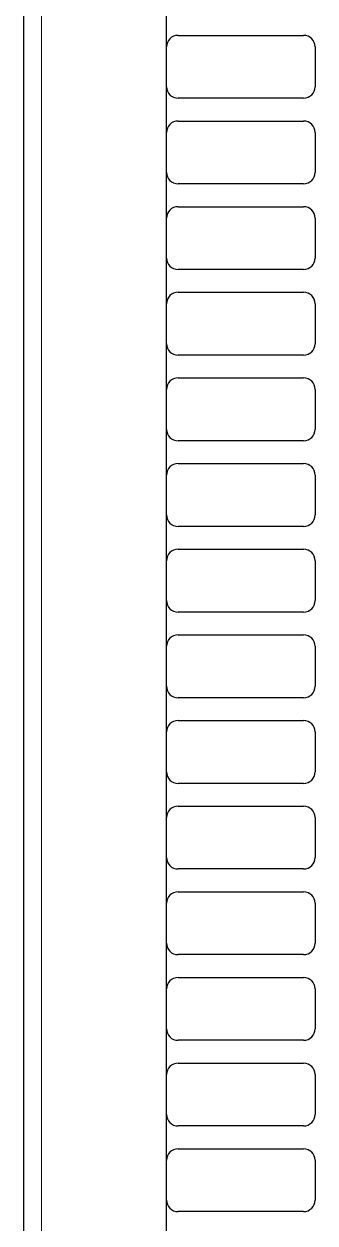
# Model space of a CAD drawing. Header units: millimetres. Extents: x -382 to 624, y -273 to 1990.
# Drawn here: x 273.4 to 324.4, y 1448.1 to 1658.1 of the extents above; entities that cross this region are included whole.
import ezdxf

# ---------------------------------------------------------------- set-up
doc = ezdxf.new("R2010")
doc.units = ezdxf.units.MM

msp = doc.modelspace()

# ---------------------------------------------------------------- linework, layer by layer
at = {"color": 7, "linetype": 'Continuous', "lineweight": 25}
for p, q in [((273.36, -51.9), (273.36, 1831.1)), ((298.36, -51.9), (298.36, 1801.9)), ((300.36, 1656.1), (322.36, 1656.1)), ((324.36, 1654.1), (324.36, 1647.1)), ((322.36, 1645.1), (300.36, 1645.1)), ((300.36, 1641.1), (322.36, 1641.1)), ((324.36, 1639.1), (324.36, 1632.1)), ((322.36, 1630.1), (300.36, 1630.1)), ((300.36, 1626.1), (322.36, 1626.1)), ((324.36, 1624.1), (324.36, 1617.1)), ((322.36, 1615.1), (300.36, 1615.1)), ((300.36, 1611.1), (322.36, 1611.1)), ((324.36, 1609.1), (324.36, 1602.1)), ((322.36, 1600.1), (300.36, 1600.1)), ((300.36, 1596.1), (322.36, 1596.1)), ((324.36, 1594.1), (324.36, 1587.1)), ((322.36, 1585.1), (300.36, 1585.1)), ((300.36, 1581.1), (322.36, 1581.1)), ((324.36, 1579.1), (324.36, 1572.1)), ((322.36, 1570.1), (300.36, 1570.1)), ((300.36, 1566.1), (322.36, 1566.1)), ((324.36, 1564.1), (324.36, 1557.1)), ((322.36, 1555.1), (300.36, 1555.1)), ((300.36, 1551.1), (322.36, 1551.1)), ((324.36, 1549.1), (324.36, 1542.1)), ((322.36, 1540.1), (300.36, 1540.1)), ((300.36, 1536.1), (322.36, 1536.1)), ((324.36, 1534.1), (324.36, 1527.1)), ((322.36, 1525.1), (300.36, 1525.1)), ((300.36, 1521.1), (322.36, 1521.1)), ((324.36, 1519.1), (324.36, 1512.1)), ((322.36, 1510.1), (300.36, 1510.1)), ((300.36, 1506.1), (322.36, 1506.1)), ((324.36, 1504.1), (324.36, 1497.1)), ((322.36, 1495.1), (300.36, 1495.1)), ((300.36, 1491.1), (322.36, 1491.1)), ((324.36, 1489.1), (324.36, 1482.1)), ((322.36, 1480.1), (300.36, 1480.1)), ((300.36, 1476.1), (322.36, 1476.1)), ((324.36, 1474.1), (324.36, 1467.1)), ((322.36, 1465.1), (300.36, 1465.1)), ((300.36, 1461.1), (322.36, 1461.1)), ((324.36, 1459.1), (324.36, 1452.1)), ((322.36, 1450.1), (300.36, 1450.1))]:
    msp.add_line(p, q, dxfattribs=at)
at = {"color": 8, "linetype": 'Continuous', "lineweight": 18}
msp.add_line((276.46, -51.9), (276.46, 1801.9), dxfattribs=at)
at = {"color": 7, "linetype": 'Continuous', "lineweight": 25}
for centre, start, end in [((300.36, 1654.1), 90, 180), ((322.36, 1654.1), 360, 90), ((300.36, 1647.1), 180, 270), ((322.36, 1647.1), 270, 360), ((300.36, 1639.1), 90, 180), ((322.36, 1639.1), 360, 90), ((300.36, 1632.1), 180, 270), ((322.36, 1632.1), 270, 360), ((300.36, 1624.1), 90, 180), ((322.36, 1624.1), 360, 90), ((300.36, 1617.1), 180, 270), ((322.36, 1617.1), 270, 360), ((300.36, 1609.1), 90, 180), ((322.36, 1609.1), 360, 90), ((300.36, 1602.1), 180, 270), ((322.36, 1602.1), 270, 360), ((300.36, 1594.1), 90, 180), ((322.36, 1594.1), 360, 90), ((300.36, 1587.1), 180, 270), ((322.36, 1587.1), 270, 360), ((300.36, 1579.1), 90, 180), ((322.36, 1579.1), 0, 90), ((300.36, 1572.1), 180, 270), ((322.36, 1572.1), 270, 360), ((300.36, 1564.1), 90, 180), ((322.36, 1564.1), 360, 90), ((300.36, 1557.1), 180, 270), ((322.36, 1557.1), 270, 360), ((300.36, 1549.1), 90, 180), ((322.36, 1549.1), 360, 90), ((300.36, 1542.1), 180, 270), ((322.36, 1542.1), 270, 360), ((300.36, 1534.1), 90, 180), ((322.36, 1534.1), 360, 90), ((300.36, 1527.1), 180, 270), ((322.36, 1527.1), 270, 360), ((300.36, 1519.1), 90, 180), ((322.36, 1519.1), 360, 90), ((300.36, 1512.1), 180, 270), ((322.36, 1512.1), 270, 360), ((300.36, 1504.1), 90, 180), ((322.36, 1504.1), 360, 90), ((300.36, 1497.1), 180, 270), ((322.36, 1497.1), 270, 360), ((300.36, 1489.1), 90, 180), ((322.36, 1489.1), 360, 90), ((300.36, 1482.1), 180, 270), ((322.36, 1482.1), 270, 0), ((300.36, 1474.1), 90, 180), ((322.36, 1474.1), 360, 90), ((300.36, 1467.1), 180, 270), ((322.36, 1467.1), 270, 360), ((300.36, 1459.1), 90, 180), ((322.36, 1459.1), 360, 90), ((300.36, 1452.1), 180, 270), ((322.36, 1452.1), 270, 360)]:
    msp.add_arc(centre, 2, start, end, dxfattribs=at)

doc.saveas('drawing.dxf')
